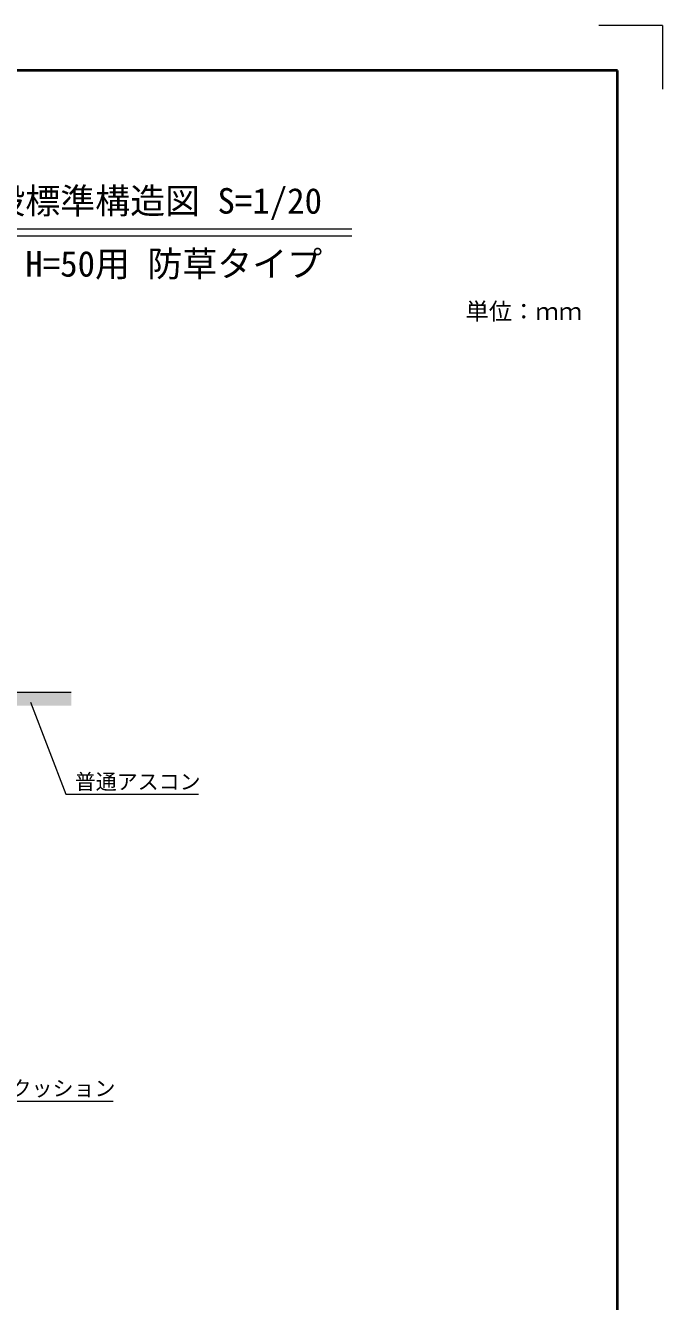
# Model space of a CAD drawing. Units: millimetres at full size; details may follow other scales. Extents: x 77586 to 117720, y -503 to 5664.
# Drawn here: x 89223 to 90640, y 2499 to 5337 of the extents above; entities that cross this region are included whole.
import ezdxf
from ezdxf.enums import TextEntityAlignment as Align

# ---------------------------------------------------------------- set-up
doc = ezdxf.new("R2010")
doc.units = ezdxf.units.MM
doc.header["$LTSCALE"] = 40
for name, color, linetype, lineweight in [('Defpoints_3', 8, 'Continuous', 0), ('図枠', 7, 'Continuous', 5), ('引出線', 4, 'Continuous', 9), ('舗装・基礎', 3, 'Continuous', 13)]:
    doc.layers.add(name, color=color, linetype=linetype, lineweight=lineweight)
doc.layers.add('ハッチング_舗装', color=7, linetype='Continuous')
doc.styles.add('ＭＳ ゴシック', font='')
doc.styles.get('ＭＳ ゴシック').set_extended_font_data('MS Gothic')

# ---------------------------------------------------------------- blocks, each defined once
blk = doc.blocks.new('filled_arrow')
at = {"color": 0, "linetype": 'Continuous', "lineweight": -2}
blk.add_solid([(7.5, 1.25), (0, 0), (7.5, -1.25)], dxfattribs=at)

msp = doc.modelspace()

# ---------------------------------------------------------------- hatches: boundary and pattern name
at = {"layer": 'ハッチング_舗装'}
msp.add_hatch(color=256, dxfattribs=at).paths.add_polyline_path([(88809.55, 3854.25), (88809.55, 3824.25), (89325.27, 3824.25), (89325.27, 3854.25)])

# ---------------------------------------------------------------- linework, layer by layer
at = {"layer": 'Defpoints_3', "color": 1, "lineweight": 13}
for q in [(90498.12, 5336.79), (90639.55, 5195.37)]:
    msp.add_line((90639.55, 5336.79), q, dxfattribs=at)
at = {"layer": '図枠', "lineweight": 40}
for p, q in [((90539.55, 5236.79), (86779.55, 5236.79)), ((90539.55, -263.21), (90539.55, 5236.79))]:
    msp.add_line(p, q, dxfattribs=at)
at = {"layer": '図枠', "lineweight": 13}
for p, q in [((87370.49, 4884.29), (89948.6, 4884.29)), ((87370.49, 4869.29), (89948.6, 4869.29))]:
    msp.add_line(p, q, dxfattribs=at)
at = {"layer": '引出線'}
msp.add_lwpolyline([(89234.58, 3832.1), (89312.91, 3626.86), (89607.75, 3626.86)], dxfattribs=at)
at = {"layer": '引出線', "lineweight": 13}
msp.add_lwpolyline([(88874.55, 3144.25), (89030.38, 2944.64), (89418.6, 2944.64)], dxfattribs=at)
at = {"layer": '舗装・基礎'}
msp.add_line((88809.55, 3854.25), (89325.27, 3854.25), dxfattribs=at)

# ---------------------------------------------------------------- block references
at = {"layer": '引出線', "xscale": 0.2, "yscale": 0.2, "rotation": 290.9}
msp.add_blockref('filled_arrow', (89234.58, 3832.1), dxfattribs=at)

# ---------------------------------------------------------------- texts
at = {"layer": '図枠', "style": 'ＭＳ ゴシック'}
for s, height, p in [('都市型側溝 集水桝 基本防草タイプ ３００型 布設標準構造図 S=1/20', 56.96, (88659.55, 4946.79)), ('都市型側溝 歩車道境界ブロック\u3000セミフラット平 H=50用 防草タイプ', 56.96, (88659.55, 4806.79)), ('単位：ｍｍ', 37.98, (90331.2, 4701.05))]:
    msp.add_text(s, height=height, dxfattribs=at).set_placement(p, align=Align.MIDDLE_CENTER)
at = {"layer": '引出線', "style": 'ＭＳ ゴシック'}
for s, p in [('普通アスコン', (89332.91, 3672.07)), ('サンドクッション', (89050.38, 2990.03))]:
    msp.add_text(s, height=34.18, dxfattribs=at).set_placement(p, align=Align.TOP_LEFT)

doc.saveas('drawing.dxf')
